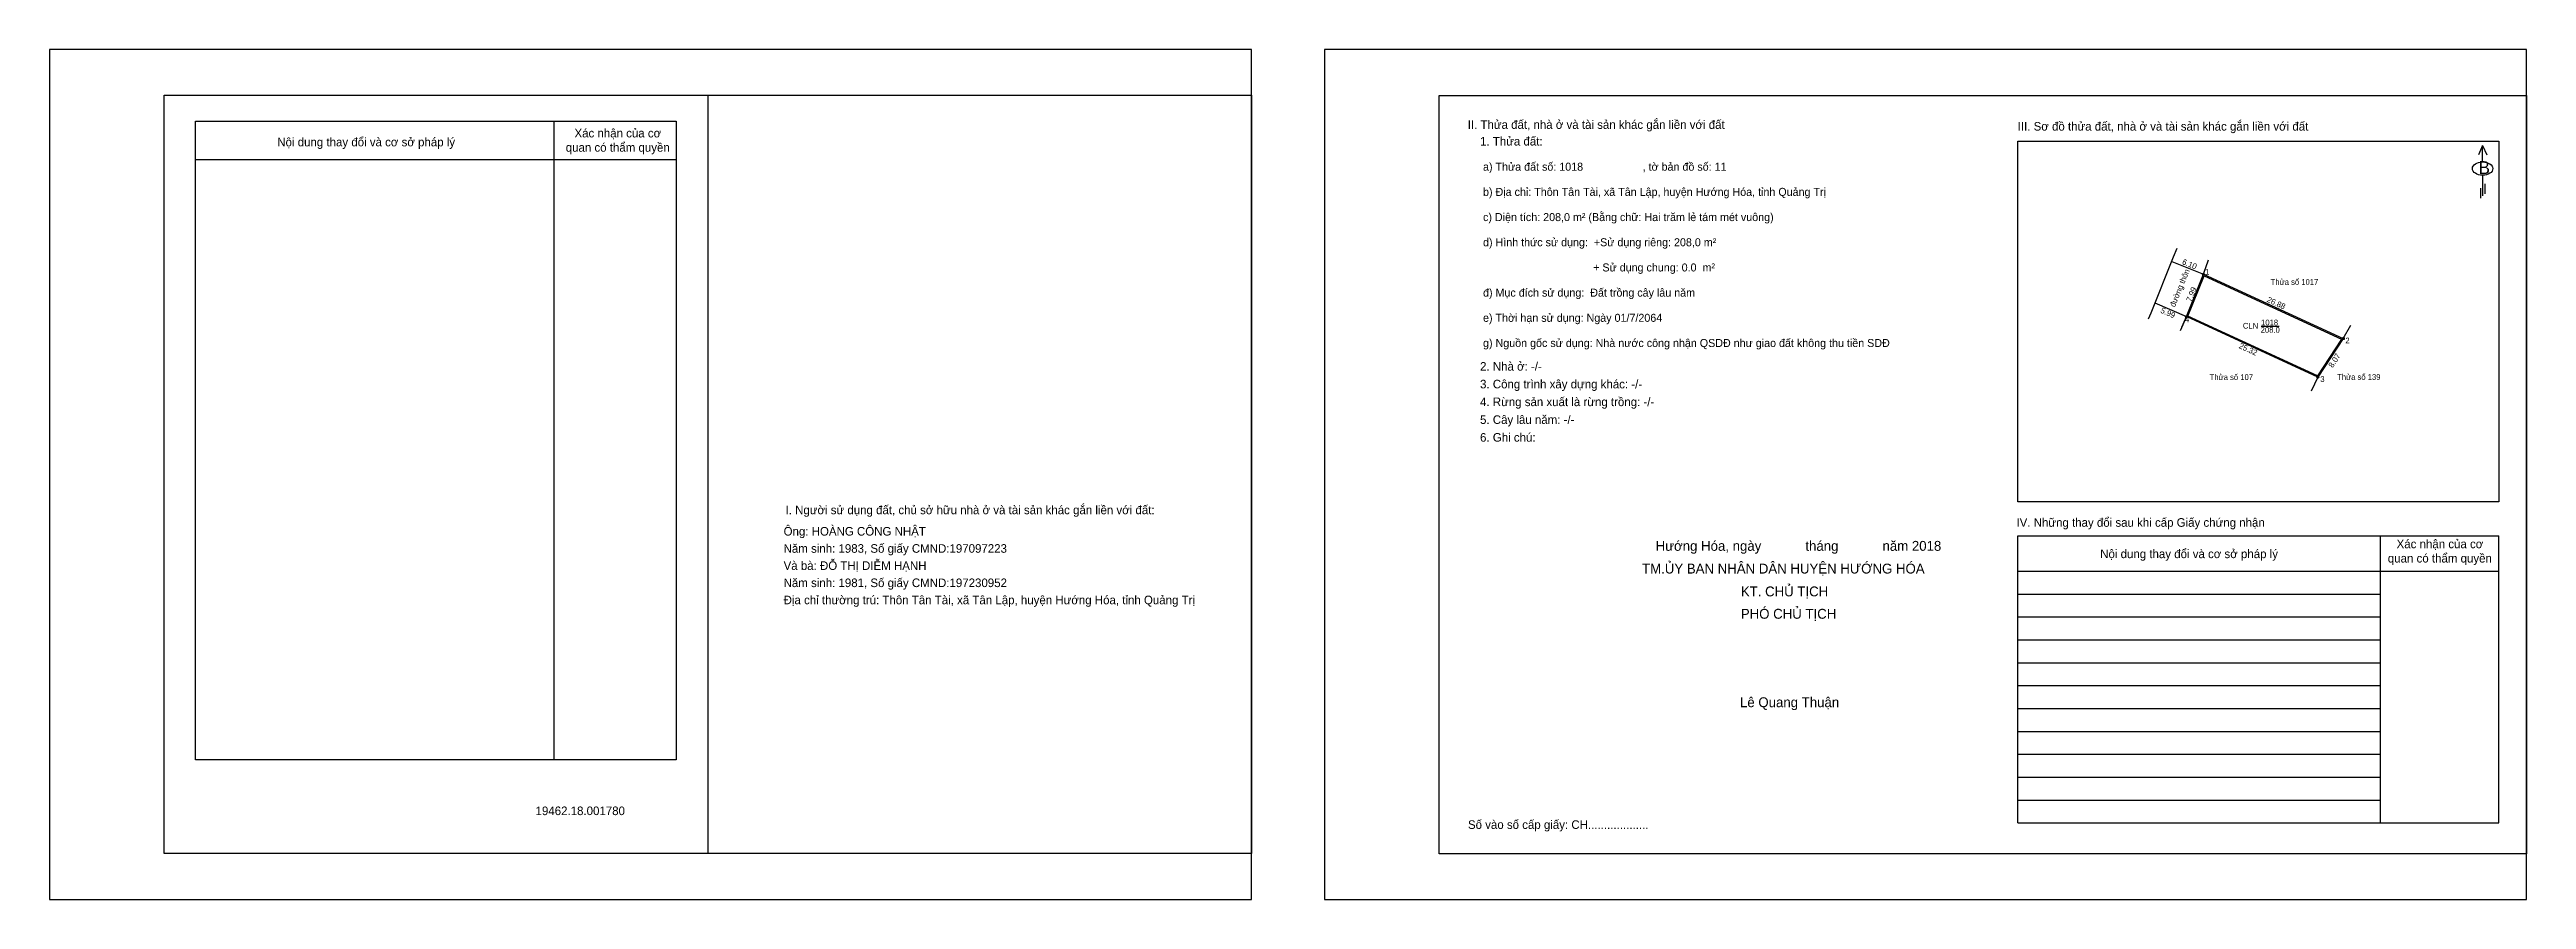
# Model space of a CAD drawing. Extents: x 547241 to 547674, y 1837440 to 1837588.
import ezdxf

# ---------------------------------------------------------------- set-up
doc = ezdxf.new("R2010")
doc.units = 0
for name, color, linetype in [('CanhThua', 7, 'Continuous'), ('ChieuDaiCanhThua', 7, 'Continuous'), ('Khung', 7, 'Continuous'), ('KhungInTrang1', 7, 'Continuous'), ('KhungInTrang2', 7, 'Continuous'), ('Level 1', 7, 'Continuous'), ('Level 2', 7, 'Continuous'), ('Level 23', 7, 'Continuous'), ('MocDinhThua', 7, 'Continuous'), ('NhanDiaChinhThua', 7, 'Continuous'), ('ON', 7, 'Continuous'), ('RauThua', 7, 'Continuous'), ('SoHieuDinhThua', 7, 'Continuous'), ('Template', 7, 'Continuous'), ('ThongTin', 7, 'Continuous')]:
    doc.layers.add(name, color=color, linetype=linetype)

msp = doc.modelspace()

# ---------------------------------------------------------------- linework, layer by layer
at = {"layer": 'CanhThua'}
for p, q in [((547614.4, 1837541.79), (547617.41, 1837549.19)), ((547614.4, 1837541.79), (547617.41, 1837549.19)), ((547617.41, 1837549.19), (547641.82, 1837537.95)), ((547637.39, 1837531.2), (547614.4, 1837541.79)), ((547641.82, 1837537.95), (547637.39, 1837531.2))]:
    msp.add_line(p, q, dxfattribs=at)
at = {"layer": 'ChieuDaiCanhThua'}
for p, q in [((547611.85, 1837551.45), (547617.41, 1837549.19)), ((547608.91, 1837544.2), (547614.4, 1837541.79))]:
    msp.add_line(p, q, dxfattribs=at)
at = {"layer": 'Khung'}
for p, q in [((547483.82, 1837580.46), (547673.82, 1837580.46)), ((547483.82, 1837447.96), (547483.82, 1837580.46)), ((547584.97, 1837509.42), (547584.97, 1837572.48)), ((547584.97, 1837572.48), (547668.97, 1837572.48)), ((547668.97, 1837572.48), (547668.97, 1837509.42)), ((547668.97, 1837509.42), (547584.97, 1837509.42))]:
    msp.add_line(p, q, dxfattribs=at)
msp.add_lwpolyline([(547451.03, 1837447.97), (547261.03, 1837447.97), (547261.03, 1837580.47), (547451.03, 1837580.47)], close=True, dxfattribs=at)
for points in [[(547356.03, 1837580.47), (547356.03, 1837447.97)], [(547673.82, 1837580.46), (547673.82, 1837447.96), (547483.82, 1837447.96)]]:
    msp.add_lwpolyline(points, dxfattribs=at)
at = {"layer": 'KhungInTrang1'}
msp.add_lwpolyline([(547241.03, 1837588.46), (547241.03, 1837439.96), (547451.03, 1837439.96), (547451.03, 1837588.46)], close=True, dxfattribs=at)
at = {"layer": 'KhungInTrang2'}
msp.add_lwpolyline([(547463.82, 1837588.46), (547463.82, 1837439.96), (547673.82, 1837439.96), (547673.82, 1837588.46)], close=True, dxfattribs=at)
at = {"layer": 'Level 1'}
msp.add_lwpolyline([(547607.75, 1837541.44), (547608.22, 1837542.48), (547612.17, 1837552.25), (547612.78, 1837553.78)], dxfattribs=at)
at = {"layer": 'Level 2'}
msp.add_lwpolyline([(547641.53, 1837537.86), (547637.32, 1837531.45), (547614.66, 1837541.9), (547617.51, 1837548.92)], close=True, dxfattribs=at)
at = {"layer": 'Level 23'}
for p, q in [((547617.41, 1837549.19), (547618.05, 1837551.07)), ((547613.6, 1837539.96), (547614.4, 1837541.79))]:
    msp.add_line(p, q, dxfattribs=at)
at = {"layer": 'MocDinhThua'}
for centre in [(547617.41, 1837549.19), (547614.4, 1837541.79), (547641.82, 1837537.95), (547637.39, 1837531.2)]:
    msp.add_circle(centre, 0.171, dxfattribs=at)
at = {"layer": 'NhanDiaChinhThua'}
msp.add_line((547627.45, 1837540.13), (547630.61, 1837540.13), dxfattribs=at)
at = {"layer": 'ON'}
for p, q in [((547266.53, 1837575.96), (547350.53, 1837575.96)), ((547266.53, 1837464.35), (547266.53, 1837575.96)), ((547350.53, 1837575.96), (547350.53, 1837464.35)), ((547266.53, 1837569.27), (547350.53, 1837569.27)), ((547584.97, 1837503.5), (547668.97, 1837503.5)), ((547648.24, 1837503.5), (547648.24, 1837453.34)), ((547584.97, 1837497.33), (547668.97, 1837497.33)), ((547584.97, 1837493.33), (547648.24, 1837493.33)), ((547584.97, 1837489.33), (547648.24, 1837489.33)), ((547584.97, 1837485.33), (547648.24, 1837485.33)), ((547584.97, 1837481.33), (547648.24, 1837481.33)), ((547584.97, 1837477.33), (547648.24, 1837477.33)), ((547584.97, 1837473.33), (547648.24, 1837473.33)), ((547584.97, 1837469.33), (547648.24, 1837469.33)), ((547584.97, 1837465.33), (547648.24, 1837465.33)), ((547584.97, 1837461.33), (547648.24, 1837461.33)), ((547584.97, 1837457.33), (547648.24, 1837457.33))]:
    msp.add_line(p, q, dxfattribs=at)
for points in [[(547329.16, 1837575.96), (547329.16, 1837464.35)], [(547584.97, 1837453.34), (547584.97, 1837503.5)], [(547668.97, 1837453.34), (547668.97, 1837503.5)], [(547350.53, 1837464.35), (547266.53, 1837464.35)]]:
    msp.add_lwpolyline(points, dxfattribs=at)
at = {"layer": 'RauThua'}
for p, q in [((547617.41, 1837549.19), (547618.28, 1837551.73)), ((547614.4, 1837541.79), (547613.32, 1837539.33)), ((547641.82, 1837537.95), (547643.15, 1837540.28)), ((547637.39, 1837531.2), (547636.22, 1837528.79))]:
    msp.add_line(p, q, dxfattribs=at)
at = {"layer": 'Template'}
for p, q in [((547666.15, 1837571.67), (547665.42, 1837570.08)), ((547666.15, 1837568.84), (547666.15, 1837571.67)), ((547666.15, 1837571.67), (547666.88, 1837570.08)), ((547666.16, 1837566.5), (547666.16, 1837562.93)), ((547665.79, 1837564.26), (547665.79, 1837562.52)), ((547666.57, 1837565.01), (547666.57, 1837563.27)), ((547584.97, 1837453.34), (547668.97, 1837453.34))]:
    msp.add_line(p, q, dxfattribs=at)
msp.add_ellipse((547666.16, 1837567.66), major_axis=(1.78, 0), ratio=0.655849, dxfattribs=at)

# ---------------------------------------------------------------- texts
at = {"layer": 'ChieuDaiCanhThua'}
for s, rotation, p in [('6.10', 337.8802, (547613.56, 1837550.99)), ('7.99', 67.8802, (547615.25, 1837544.3)), ('26.88', 335.2703, (547628.37, 1837544.42)), ('5.99', 336.3575, (547609.79, 1837542.52)), ('25.32', 335.2612, (547623.47, 1837536.34)), ('8.07', 56.7116, (547639.97, 1837532.77))]:
    msp.add_text(s, height=1, rotation=rotation, dxfattribs=at).set_placement(p)
at = {"layer": 'Level 1'}
msp.add_text('đường thôn', height=1, rotation=67.8802, dxfattribs=at).set_placement((547612.37, 1837543.39))
at = {"layer": 'NhanDiaChinhThua'}
for s, p in [('Thửa số 1017', (547629.12, 1837547.35)), ('CLN', (547624.27, 1837539.7)), ('208.0', (547627.38, 1837538.98)), ('1018', (547627.45, 1837540.27)), ('Thửa số 107', (547618.46, 1837530.72)), ('Thửa số 139', (547640.73, 1837530.75))]:
    msp.add_text(s, height=1, dxfattribs=at).set_placement(p)
at = {"layer": 'ON'}
for s, height, p in [('Xác nhận của cơ ', 1.5, (547332.75, 1837573.11)), ('Nội dung thay đổi và cơ sở pháp lý', 1.5, (547280.82, 1837571.55)), ('quan có thẩm quyền', 1.5, (547331.22, 1837570.61)), ('I. Người sử dụng đất, chủ sở hữu nhà ở và tài sản khác gắn liền với đất:', 1.5, (547369.63, 1837507.27)), ('IV. Những thay đổi sau khi cấp Giấy chứng nhận', 1.5, (547584.71, 1837505.08)), ('Nội dung thay đổi và cơ sở pháp lý', 1.5, (547599.34, 1837499.6)), ('quan có thẩm quyền', 1.5, (547649.6, 1837498.83)), ('Xác nhận của cơ ', 1.5, (547651.13, 1837501.33)), ('Lê Quang Thuận', 1.7268, (547536.4, 1837473.56))]:
    msp.add_text(s, height=height, dxfattribs=at).set_placement(p)
at = {"layer": 'SoHieuDinhThua'}
for s, p in [('1', (547617.69, 1837549.14)), ('4', (547614.14, 1837540.8)), ('2', (547642.18, 1837537.13)), ('3', (547637.8, 1837530.39))]:
    msp.add_text(s, height=1, dxfattribs=at).set_placement(p)
at = {"layer": 'Template'}
for s, height, p in [('II. Thửa đất, nhà ở và tài sản khác gắn liền với đất', 1.5, (547488.83, 1837574.6)), ('III. Sơ đồ thửa đất, nhà ở và tài sản khác gắn liền với đất', 1.5, (547584.92, 1837574.3)), ('B', 2.25, (547665.44, 1837566.71)), ('Hướng Hóa, ngày            tháng            năm 2018', 1.7268, (547521.66, 1837500.88)), ('TM.ỦY BAN NHÂN DÂN HUYỆN HƯỚNG HÓA', 1.7268, (547519.29, 1837496.91)), ('KT. CHỦ TỊCH', 1.7268, (547536.55, 1837492.92)), ('PHÓ CHỦ TỊCH', 1.7268, (547536.55, 1837489.01)), ('19462.18.001780', 1.5, (547325.95, 1837454.7)), ('Số vào sổ cấp giấy: CH...................', 1.5, (547488.87, 1837452.29))]:
    msp.add_text(s, height=height, dxfattribs=at).set_placement(p)
at = {"layer": 'ThongTin'}
for s, height, p in [('1. Thửa đất: ', 1.5, (547490.98, 1837571.69)), (' a) Thửa đất số: 1018                    , tờ bản đồ số: 11', 1.4, (547490.98, 1837567.29)), (' b) Địa chỉ: Thôn Tân Tài, xã Tân Lập, huyện Hướng Hóa, tỉnh Quảng Trị', 1.4, (547490.98, 1837562.89)), (' c) Diện tích: 208,0 m² (Bằng chữ: Hai trăm lẻ tám mét vuông)', 1.4, (547490.98, 1837558.49)), (' d) Hình thức sử dụng:  +Sử dụng riêng: 208,0 m²', 1.4, (547490.98, 1837554.09)), ('                                      + Sử dụng chung: 0.0  m²', 1.4, (547490.98, 1837549.69)), (' đ) Mục đích sử dụng:  Đất trồng cây lâu năm', 1.4, (547490.98, 1837545.29)), (' e) Thời hạn sử dụng: Ngày 01/7/2064', 1.4, (547490.98, 1837540.89)), (' g) Nguồn gốc sử dụng: Nhà nước công nhận QSDĐ như giao đất không thu tiền SDĐ', 1.4, (547490.98, 1837536.49)), ('3. Công trình xây dựng khác: -/-', 1.5, (547490.98, 1837529.26)), ('2. Nhà ở: -/-', 1.5, (547490.98, 1837532.36)), ('4. Rừng sản xuất là rừng trồng: -/-', 1.5, (547490.98, 1837526.16)), ('5. Cây lâu năm: -/-', 1.5, (547490.98, 1837523.05)), ('6. Ghi chú:', 1.5, (547490.98, 1837519.95)), ('Ông: HOÀNG CÔNG NHẬT', 1.5, (547369.29, 1837503.54)), ('Năm sinh: 1983, Số giấy CMND:197097223', 1.5, (547369.29, 1837500.54)), ('Và bà: ĐỖ THỊ DIỄM HẠNH', 1.5, (547369.29, 1837497.54)), ('Năm sinh: 1981, Số giấy CMND:197230952', 1.5, (547369.29, 1837494.54)), ('Địa chỉ thường trú: Thôn Tân Tài, xã Tân Lập, huyện Hướng Hóa, tỉnh Quảng Trị', 1.5, (547369.29, 1837491.54))]:
    msp.add_text(s, height=height, dxfattribs=at).set_placement(p)

doc.saveas('drawing.dxf')
